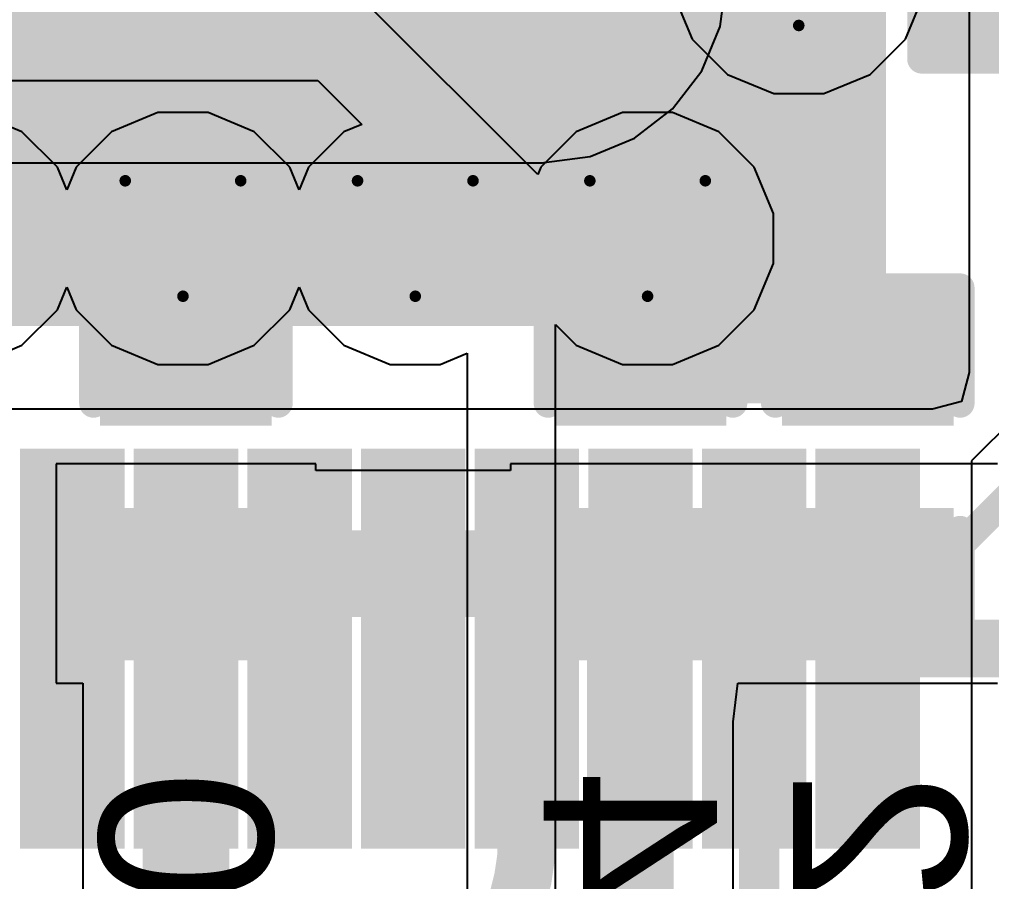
# Model space of a CAD drawing. Header units: inches. Extents: x 0 to 5359, y 0 to 5098.
# Drawn here: x 71.25 to 75.527, y 35.392 to 39.185 of the extents above; entities that cross this region are included whole.
import ezdxf

# ---------------------------------------------------------------- set-up
doc = ezdxf.new("R2010")
doc.units = ezdxf.units.IN
for name, color, linetype in [('Bottom Layer', 5, 'Continuous'), ('Bottom Overlay', 54, 'Continuous'), ('Bottom Paste', 16, 'Continuous'), ('Bottom Solder', 6, 'Continuous'), ('Drill Drawing', 1, 'Continuous'), ('Layer 1', 16, 'Continuous'), ('Layer 2', 76, 'Continuous'), ('Top Layer', 1, 'Continuous'), ('Top Overlay', 2, 'Continuous'), ('Top Paste', 8, 'Continuous'), ('Top Solder', 216, 'Continuous'), ('Via Holes', 16, 'Continuous')]:
    doc.layers.add(name, color=color, linetype=linetype)
doc.styles.add('Arial', font='', dxfattribs={"height": 0.2})
doc.styles.get('Arial').set_extended_font_data('Arial')

# ---------------------------------------------------------------- blocks, each defined once
blk = doc.blocks.new('48_HTQFP__7_7__55')
at = {"layer": 'Top Layer'}
for points in [[(3.449996909999999, 2.89999928), (5.04999625, 2.89999928), (5.04999625, 2.59999988), (3.449996909999999, 2.59999988)], [(-2.74999958, 2.75000466), (2.74999958, 2.75000466), (2.74999958, -2.7499945), (-2.74999958, -2.7499945)], [(3.44999945, 2.40000282), (5.049998789999999, 2.40000282), (5.049998789999999, 2.10000342), (3.44999945, 2.10000342)], [(3.45000707, 1.90000128), (5.05000641, 1.90000128), (5.05000641, 1.60000188), (3.45000707, 1.60000188)], [(3.45000707, 1.40000228), (5.05000641, 1.40000228), (5.05000641, 1.10000288), (3.45000707, 1.10000288)], [(3.45000707, 0.90000074), (5.05000641, 0.90000074), (5.05000641, 0.6000013399999999), (3.45000707, 0.6000013399999999)], [(3.45000707, 0.3999992), (5.05000641, 0.3999992), (5.05000641, 0.0999998), (3.45000707, 0.0999998)], [(3.45000707, -0.0999998), (5.05000641, -0.0999998), (5.05000641, -0.3999992), (3.45000707, -0.3999992)], [(3.44999945, -0.5999987999999999), (5.049998789999999, -0.5999987999999999), (5.049998789999999, -0.8999982), (3.44999945, -0.8999982)]]:
    blk.add_hatch(color=1, dxfattribs=at).paths.add_polyline_path(points)
at = {"layer": 'Top Paste'}
for points in [[(3.449996909999999, 2.89999928), (5.04999625, 2.89999928), (5.04999625, 2.59999988), (3.449996909999999, 2.59999988)], [(-2.74999958, 2.75000466), (2.74999958, 2.75000466), (2.74999958, -2.7499945), (-2.74999958, -2.7499945)], [(3.44999945, 2.40000282), (5.049998789999999, 2.40000282), (5.049998789999999, 2.10000342), (3.44999945, 2.10000342)], [(3.45000707, 1.90000128), (5.05000641, 1.90000128), (5.05000641, 1.60000188), (3.45000707, 1.60000188)], [(3.45000707, 1.40000228), (5.05000641, 1.40000228), (5.05000641, 1.10000288), (3.45000707, 1.10000288)], [(3.45000707, 0.90000074), (5.05000641, 0.90000074), (5.05000641, 0.6000013399999999), (3.45000707, 0.6000013399999999)], [(3.45000707, 0.3999992), (5.05000641, 0.3999992), (5.05000641, 0.0999998), (3.45000707, 0.0999998)], [(3.45000707, -0.0999998), (5.05000641, -0.0999998), (5.05000641, -0.3999992), (3.45000707, -0.3999992)], [(3.44999945, -0.5999987999999999), (5.049998789999999, -0.5999987999999999), (5.049998789999999, -0.8999982), (3.44999945, -0.8999982)]]:
    blk.add_hatch(color=8, dxfattribs=at).paths.add_polyline_path(points)
at = {"layer": 'Top Solder'}
for points in [[(3.36999707, 2.97999912), (5.12999609, 2.97999912), (5.12999609, 2.52000004), (3.36999707, 2.52000004)], [(-2.82999942, 2.8300045), (2.82999942, 2.8300045), (2.82999942, -2.82999434), (-2.82999942, -2.82999434)], [(3.36999961, 2.48000266), (5.129998629999999, 2.48000266), (5.129998629999999, 2.02000358), (3.36999961, 2.02000358)], [(3.37000723, 1.98000112), (5.13000625, 1.98000112), (5.13000625, 1.52000204), (3.37000723, 1.52000204)], [(3.37000723, 1.48000212), (5.13000625, 1.48000212), (5.13000625, 1.02000304), (3.37000723, 1.02000304)], [(3.37000723, 0.9800005799999999), (5.13000625, 0.9800005799999999), (5.13000625, 0.5200015), (3.37000723, 0.5200015)], [(3.37000723, 0.47999904), (5.13000625, 0.47999904), (5.13000625, 0.01999996), (3.37000723, 0.01999996)], [(3.37000723, -0.01999996), (5.13000625, -0.01999996), (5.13000625, -0.47999904), (3.37000723, -0.47999904)], [(3.36999961, -0.51999896), (5.129998629999999, -0.51999896), (5.129998629999999, -0.97999804), (3.36999961, -0.97999804)]]:
    blk.add_hatch(color=216, dxfattribs=at).paths.add_polyline_path(points)
at = {"layer": 'Top Overlay'}
blk.add_lwpolyline([(3.81821436, 3.13100212, 0.127, 0.127, 0), (3.208604199999999, 3.740614819999999, 0.127, 0.127, 0)], format="xyseb", dxfattribs=at)
blk.add_lwpolyline([(3.78646436, 3.13100212, 0.0635, 0.0635, 1), (3.84996436, 3.13100212, 0.0635, 0.0635, 1)], format="xyseb", close=True, dxfattribs=at)
blk = doc.blocks.new('C___0402_B_256')
at = {"layer": 'Bottom Layer'}
for points in [[(-0.24129746, 0.31750762), (-0.24129746, -0.31749238), (-0.69849746, -0.31749238), (-0.69849746, 0.31750762)], [(0.6984898399999999, 0.31750762), (0.6984898399999999, -0.31749238), (0.24128984, -0.31749238), (0.2412898399999999, 0.31750762)]]:
    blk.add_hatch(color=5, dxfattribs=at).paths.add_polyline_path(points)
at = {"layer": 'Bottom Paste'}
for points in [[(-0.24129746, 0.31750762), (-0.24129746, -0.31749238), (-0.69849746, -0.31749238), (-0.69849746, 0.31750762)], [(0.6984898399999999, 0.31750762), (0.6984898399999999, -0.31749238), (0.24128984, -0.31749238), (0.2412898399999999, 0.31750762)]]:
    blk.add_hatch(color=16, dxfattribs=at).paths.add_polyline_path(points)
at = {"layer": 'Bottom Solder'}
for points in [[(-0.18129758, 0.3775075), (-0.18129758, -0.37749226), (-0.7584973399999999, -0.37749226), (-0.7584973399999999, 0.3775075)], [(0.75848972, 0.3775075), (0.75848972, -0.37749226), (0.18128996, -0.37749226), (0.1812899599999999, 0.3775075)]]:
    blk.add_hatch(color=6, dxfattribs=at).paths.add_polyline_path(points)
at = {"layer": 'Bottom Overlay'}
for points in [[(-0.7874050799999999, -0.4063923799999999, 0.127, 0.127, 0), (-0.7874050799999999, 0.40640508, 0.127, 0.127, 0)], [(-0.27940254, 0.40640508, 0.127, 0.127, 0), (-0.7874050799999999, 0.40640508, 0.127, 0.127, 0)], [(0.78740254, 0.4064076199999999, 0.127, 0.127, 0), (0.2794, 0.4064076199999999, 0.127, 0.127, 0)], [(0.78739238, -0.4063898399999999, 0.127, 0.127, 0), (0.78740254, 0.4064076199999999, 0.127, 0.127, 0)], [(-0.27939746, -0.4063923799999999, 0.127, 0.127, 0), (-0.7874050799999999, -0.4063923799999999, 0.127, 0.127, 0)], [(0.27938984, -0.4063923799999999, 0.127, 0.127, 0), (0.78739238, -0.4063898399999999, 0.127, 0.127, 0)]]:
    blk.add_lwpolyline(points, format="xyseb", dxfattribs=at)
for points in [[(-0.8191550799999999, 0.40640508, 0.0635, 0.0635, 1), (-0.75565508, 0.40640508, 0.0635, 0.0635, 1)], [(-0.8191550799999999, 0.40640508, 0.0635, 0.0635, 1), (-0.75565508, 0.40640508, 0.0635, 0.0635, 1)], [(-0.31115254, 0.40640508, 0.0635, 0.0635, 1), (-0.24765254, 0.40640508, 0.0635, 0.0635, 1)], [(0.24765, 0.4064076199999999, 0.0635, 0.0635, 1), (0.31115, 0.4064076199999999, 0.0635, 0.0635, 1)], [(0.75565254, 0.4064076199999999, 0.0635, 0.0635, 1), (0.8191525399999998, 0.4064076199999999, 0.0635, 0.0635, 1)], [(0.75565254, 0.4064076199999999, 0.0635, 0.0635, 1), (0.8191525399999998, 0.4064076199999999, 0.0635, 0.0635, 1)], [(-0.8191550799999999, -0.4063923799999999, 0.0635, 0.0635, 1), (-0.75565508, -0.4063923799999999, 0.0635, 0.0635, 1)], [(-0.8191550799999999, -0.4063923799999999, 0.0635, 0.0635, 1), (-0.75565508, -0.4063923799999999, 0.0635, 0.0635, 1)], [(-0.31114746, -0.4063923799999999, 0.0635, 0.0635, 1), (-0.24764746, -0.4063923799999999, 0.0635, 0.0635, 1)], [(0.24763984, -0.4063923799999999, 0.0635, 0.0635, 1), (0.3111398399999999, -0.4063923799999999, 0.0635, 0.0635, 1)], [(0.75564238, -0.4063898399999999, 0.0635, 0.0635, 1), (0.81914238, -0.4063898399999999, 0.0635, 0.0635, 1)], [(0.75564238, -0.4063898399999999, 0.0635, 0.0635, 1), (0.81914238, -0.4063898399999999, 0.0635, 0.0635, 1)]]:
    blk.add_lwpolyline(points, format="xyseb", close=True, dxfattribs=at)
blk = doc.blocks.new('C___0402_B_258')
at = {"layer": 'Bottom Layer'}
for points in [[(-0.24130508, 0.31750254), (-0.2413050799999999, -0.31749746), (-0.6985050799999999, -0.31749746), (-0.6985050799999999, 0.31750254)], [(0.6985025399999999, 0.31750254), (0.6985025399999999, -0.31749746), (0.24130254, -0.31749746), (0.24130254, 0.31750254)]]:
    blk.add_hatch(color=5, dxfattribs=at).paths.add_polyline_path(points)
at = {"layer": 'Bottom Paste'}
for points in [[(-0.24130508, 0.31750254), (-0.2413050799999999, -0.31749746), (-0.6985050799999999, -0.31749746), (-0.6985050799999999, 0.31750254)], [(0.6985025399999999, 0.31750254), (0.6985025399999999, -0.31749746), (0.24130254, -0.31749746), (0.24130254, 0.31750254)]]:
    blk.add_hatch(color=16, dxfattribs=at).paths.add_polyline_path(points)
at = {"layer": 'Bottom Solder'}
for points in [[(-0.1813052, 0.37750242), (-0.1813051999999999, -0.37749734), (-0.75850496, -0.37749734), (-0.75850496, 0.37750242)], [(0.75850242, 0.37750242), (0.75850242, -0.37749734), (0.18130266, -0.37749734), (0.1813026599999999, 0.37750242)]]:
    blk.add_hatch(color=6, dxfattribs=at).paths.add_polyline_path(points)
at = {"layer": 'Bottom Overlay'}
for points in [[(-0.78739492, 0.4064, 0.127, 0.127, 0), (-0.27940254, 0.40640508, 0.127, 0.127, 0)], [(-0.78739492, -0.4064, 0.127, 0.127, 0), (-0.78739492, 0.4064, 0.127, 0.127, 0)], [(0.78740254, 0.40640508, 0.127, 0.127, 0), (0.27940762, 0.4064076199999999, 0.127, 0.127, 0)], [(0.78741016, -0.40640508, 0.127, 0.127, 0), (0.78740254, 0.40640508, 0.127, 0.127, 0)], [(-0.27939746, -0.40640508, 0.127, 0.127, 0), (-0.78739492, -0.4064, 0.127, 0.127, 0)], [(0.78741016, -0.40640508, 0.127, 0.127, 0), (0.27940254, -0.40639746, 0.127, 0.127, 0)]]:
    blk.add_lwpolyline(points, format="xyseb", dxfattribs=at)
for points in [[(-0.81914492, 0.4064, 0.0635, 0.0635, 1), (-0.7556449199999999, 0.4064, 0.0635, 0.0635, 1)], [(-0.81914492, 0.4064, 0.0635, 0.0635, 1), (-0.7556449199999999, 0.4064, 0.0635, 0.0635, 1)], [(-0.31115254, 0.40640508, 0.0635, 0.0635, 1), (-0.24765254, 0.40640508, 0.0635, 0.0635, 1)], [(0.24765762, 0.4064076199999999, 0.0635, 0.0635, 1), (0.31115762, 0.4064076199999999, 0.0635, 0.0635, 1)], [(0.75565254, 0.40640508, 0.0635, 0.0635, 1), (0.8191525399999998, 0.40640508, 0.0635, 0.0635, 1)], [(0.75565254, 0.40640508, 0.0635, 0.0635, 1), (0.8191525399999998, 0.40640508, 0.0635, 0.0635, 1)], [(-0.81914492, -0.4064, 0.0635, 0.0635, 1), (-0.7556449199999999, -0.4064, 0.0635, 0.0635, 1)], [(-0.81914492, -0.4064, 0.0635, 0.0635, 1), (-0.7556449199999999, -0.4064, 0.0635, 0.0635, 1)], [(-0.31114746, -0.40640508, 0.0635, 0.0635, 1), (-0.24764746, -0.40640508, 0.0635, 0.0635, 1)], [(0.24765254, -0.40639746, 0.0635, 0.0635, 1), (0.31115254, -0.40639746, 0.0635, 0.0635, 1)], [(0.7556601599999999, -0.40640508, 0.0635, 0.0635, 1), (0.8191601599999999, -0.40640508, 0.0635, 0.0635, 1)], [(0.7556601599999999, -0.40640508, 0.0635, 0.0635, 1), (0.8191601599999999, -0.40640508, 0.0635, 0.0635, 1)]]:
    blk.add_lwpolyline(points, format="xyseb", close=True, dxfattribs=at)
blk = doc.blocks.new('C___0402_B_260')
at = {"layer": 'Bottom Layer'}
for points in [[(-0.24129746, 0.31749746), (-0.24129746, -0.31750254), (-0.69849746, -0.31750254), (-0.69849746, 0.31749746)], [(0.6985025399999999, 0.31749746), (0.6985025399999999, -0.31750254), (0.24130254, -0.31750254), (0.24130254, 0.31749746)]]:
    blk.add_hatch(color=5, dxfattribs=at).paths.add_polyline_path(points)
at = {"layer": 'Bottom Paste'}
for points in [[(-0.24129746, 0.31749746), (-0.24129746, -0.31750254), (-0.69849746, -0.31750254), (-0.69849746, 0.31749746)], [(0.6985025399999999, 0.31749746), (0.6985025399999999, -0.31750254), (0.24130254, -0.31750254), (0.24130254, 0.31749746)]]:
    blk.add_hatch(color=16, dxfattribs=at).paths.add_polyline_path(points)
at = {"layer": 'Bottom Solder'}
for points in [[(-0.18129758, 0.37749734), (-0.18129758, -0.37750242), (-0.7584973399999999, -0.37750242), (-0.7584973399999999, 0.37749734)], [(0.75850242, 0.37749734), (0.75850242, -0.37750242), (0.18130266, -0.37750242), (0.1813026599999999, 0.37749734)]]:
    blk.add_hatch(color=6, dxfattribs=at).paths.add_polyline_path(points)
at = {"layer": 'Bottom Overlay'}
for points in [[(-0.78739492, -0.40640254, 0.127, 0.127, 0), (-0.7874050799999999, 0.40639746, 0.127, 0.127, 0)], [(-0.27940508, 0.40639746, 0.127, 0.127, 0), (-0.7874050799999999, 0.40639746, 0.127, 0.127, 0)], [(0.78740254, 0.40640508, 0.127, 0.127, 0), (0.27940254, 0.40640508, 0.127, 0.127, 0)], [(0.78740254, -0.4064076199999999, 0.127, 0.127, 0), (0.78740254, 0.40640508, 0.127, 0.127, 0)], [(-0.27940508, -0.40640508, 0.127, 0.127, 0), (-0.78739492, -0.40640254, 0.127, 0.127, 0)], [(0.78740254, -0.4064076199999999, 0.127, 0.127, 0), (0.27939492, -0.40639492, 0.127, 0.127, 0)]]:
    blk.add_lwpolyline(points, format="xyseb", dxfattribs=at)
for points in [[(-0.8191550799999999, 0.40639746, 0.0635, 0.0635, 1), (-0.75565508, 0.40639746, 0.0635, 0.0635, 1)], [(-0.8191550799999999, 0.40639746, 0.0635, 0.0635, 1), (-0.75565508, 0.40639746, 0.0635, 0.0635, 1)], [(-0.31115508, 0.40639746, 0.0635, 0.0635, 1), (-0.24765508, 0.40639746, 0.0635, 0.0635, 1)], [(0.24765254, 0.40640508, 0.0635, 0.0635, 1), (0.31115254, 0.40640508, 0.0635, 0.0635, 1)], [(0.75565254, 0.40640508, 0.0635, 0.0635, 1), (0.8191525399999998, 0.40640508, 0.0635, 0.0635, 1)], [(0.75565254, 0.40640508, 0.0635, 0.0635, 1), (0.8191525399999998, 0.40640508, 0.0635, 0.0635, 1)], [(-0.81914492, -0.40640254, 0.0635, 0.0635, 1), (-0.7556449199999999, -0.40640254, 0.0635, 0.0635, 1)], [(-0.81914492, -0.40640254, 0.0635, 0.0635, 1), (-0.7556449199999999, -0.40640254, 0.0635, 0.0635, 1)], [(-0.31115508, -0.40640508, 0.0635, 0.0635, 1), (-0.24765508, -0.40640508, 0.0635, 0.0635, 1)], [(0.24764492, -0.40639492, 0.0635, 0.0635, 1), (0.31114492, -0.40639492, 0.0635, 0.0635, 1)], [(0.75565254, -0.4064076199999999, 0.0635, 0.0635, 1), (0.8191525399999998, -0.4064076199999999, 0.0635, 0.0635, 1)], [(0.75565254, -0.4064076199999999, 0.0635, 0.0635, 1), (0.8191525399999998, -0.4064076199999999, 0.0635, 0.0635, 1)]]:
    blk.add_lwpolyline(points, format="xyseb", close=True, dxfattribs=at)
blk = doc.blocks.new('C___0402_B_274')
at = {"layer": 'Bottom Layer'}
for points in [[(-0.2412974599999999, 0.31749746), (-0.24129746, -0.3175025400000001), (-0.69849746, -0.3175025399999999), (-0.69849746, 0.31749746)], [(0.69849492, 0.3175025399999999), (0.69849492, -0.31749746), (0.2412949199999999, -0.31749746), (0.2412949200000001, 0.3175025400000001)]]:
    blk.add_hatch(color=5, dxfattribs=at).paths.add_polyline_path(points)
at = {"layer": 'Bottom Paste'}
for points in [[(-0.2412974599999999, 0.31749746), (-0.24129746, -0.3175025400000001), (-0.69849746, -0.3175025399999999), (-0.69849746, 0.31749746)], [(0.69849492, 0.3175025399999999), (0.69849492, -0.31749746), (0.2412949199999999, -0.31749746), (0.2412949200000001, 0.3175025400000001)]]:
    blk.add_hatch(color=16, dxfattribs=at).paths.add_polyline_path(points)
at = {"layer": 'Bottom Solder'}
for points in [[(-0.1812975799999999, 0.3774973399999999), (-0.1812975800000001, -0.3775024200000001), (-0.7584973399999999, -0.3775024199999999), (-0.7584973399999999, 0.3774973400000001)], [(0.7584947999999999, 0.3775024199999999), (0.7584947999999999, -0.3774973400000001), (0.1812950399999999, -0.3774973399999999), (0.18129504, 0.3775024200000001)]]:
    blk.add_hatch(color=6, dxfattribs=at).paths.add_polyline_path(points)
at = {"layer": 'Bottom Overlay'}
for points in [[(-0.7874050799999999, -0.40640508, 0.127, 0.127, 0), (-0.78740254, 0.40640254, 0.127, 0.127, 0)], [(-0.78740254, 0.40640254, 0.127, 0.127, 0), (-0.27940762, 0.40639492, 0.127, 0.127, 0)], [(0.27940254, 0.40639746, 0.127, 0.127, 0), (0.78739746, 0.40640254, 0.127, 0.127, 0)], [(0.78739492, -0.40639492, 0.127, 0.127, 0), (0.78739746, 0.40640254, 0.127, 0.127, 0)], [(-0.7874050799999999, -0.40640508, 0.127, 0.127, 0), (-0.27940508, -0.40640254, 0.127, 0.127, 0)], [(0.27939746, -0.40640254, 0.127, 0.127, 0), (0.78739492, -0.40639492, 0.127, 0.127, 0)]]:
    blk.add_lwpolyline(points, format="xyseb", dxfattribs=at)
for points in [[(-0.8191525399999998, 0.40640254, 0.0635, 0.0635, 1), (-0.75565254, 0.40640254, 0.0635, 0.0635, 1)], [(-0.8191525399999998, 0.40640254, 0.0635, 0.0635, 1), (-0.75565254, 0.40640254, 0.0635, 0.0635, 1)], [(-0.31115762, 0.40639492, 0.0635, 0.0635, 1), (-0.24765762, 0.40639492, 0.0635, 0.0635, 1)], [(0.24765254, 0.40639746, 0.0635, 0.0635, 1), (0.31115254, 0.40639746, 0.0635, 0.0635, 1)], [(0.7556474599999999, 0.40640254, 0.0635, 0.0635, 1), (0.8191474599999999, 0.40640254, 0.0635, 0.0635, 1)], [(0.7556474599999999, 0.40640254, 0.0635, 0.0635, 1), (0.8191474599999999, 0.40640254, 0.0635, 0.0635, 1)], [(-0.8191550799999999, -0.40640508, 0.0635, 0.0635, 1), (-0.75565508, -0.40640508, 0.0635, 0.0635, 1)], [(-0.8191550799999999, -0.40640508, 0.0635, 0.0635, 1), (-0.75565508, -0.40640508, 0.0635, 0.0635, 1)], [(-0.31115508, -0.40640254, 0.0635, 0.0635, 1), (-0.24765508, -0.40640254, 0.0635, 0.0635, 1)], [(0.24764746, -0.40640254, 0.0635, 0.0635, 1), (0.31114746, -0.40640254, 0.0635, 0.0635, 1)], [(0.7556449199999999, -0.40639492, 0.0635, 0.0635, 1), (0.81914492, -0.40639492, 0.0635, 0.0635, 1)], [(0.7556449199999999, -0.40639492, 0.0635, 0.0635, 1), (0.81914492, -0.40639492, 0.0635, 0.0635, 1)]]:
    blk.add_lwpolyline(points, format="xyseb", close=True, dxfattribs=at)

msp = doc.modelspace()

# ---------------------------------------------------------------- hatches: boundary and pattern name
at = {"layer": 'Bottom Layer'}
h = msp.add_hatch(color=5, dxfattribs=at)
edge = h.paths.add_edge_path()
edge.add_arc((74.67853238000001, 39.41242054), 0.2999994, 0, 360)
h = msp.add_hatch(color=5, dxfattribs=at)
edge = h.paths.add_edge_path()
edge.add_arc((71.96900262, 38.22103608), 0.2999994, 0, 360)
h = msp.add_hatch(color=5, dxfattribs=at)
edge = h.paths.add_edge_path()
edge.add_arc((72.99120276, 38.22103608), 0.2999994, 0, 360)
h = msp.add_hatch(color=5, dxfattribs=at)
edge = h.paths.add_edge_path()
edge.add_arc((74.0134029, 38.22103608), 0.2999994, 0, 360)
at = {"layer": 'Layer 1'}
h = msp.add_hatch(color=16, dxfattribs=at)
edge = h.paths.add_edge_path()
edge.add_arc((74.67853238000001, 39.41242054), 0.2999994, 0, 360)
h = msp.add_hatch(color=16, dxfattribs=at)
edge = h.paths.add_edge_path()
edge.add_arc((71.96900262, 38.22103608), 0.2999994, 0, 360)
h = msp.add_hatch(color=16, dxfattribs=at)
edge = h.paths.add_edge_path()
edge.add_arc((72.99120276, 38.22103608), 0.2999994, 0, 360)
h = msp.add_hatch(color=16, dxfattribs=at)
edge = h.paths.add_edge_path()
edge.add_arc((74.0134029, 38.22103608), 0.2999994, 0, 360)
at = {"layer": 'Layer 2'}
h = msp.add_hatch(color=76, dxfattribs=at)
edge = h.paths.add_edge_path()
edge.add_arc((74.67853238000001, 39.41242054), 0.2999994, 0, 360)
h = msp.add_hatch(color=76, dxfattribs=at)
edge = h.paths.add_edge_path()
edge.add_arc((71.96900262, 38.22103608), 0.2999994, 0, 360)
h = msp.add_hatch(color=76, dxfattribs=at)
edge = h.paths.add_edge_path()
edge.add_arc((72.99120276, 38.22103608), 0.2999994, 0, 360)
h = msp.add_hatch(color=76, dxfattribs=at)
edge = h.paths.add_edge_path()
edge.add_arc((74.0134029, 38.22103608), 0.2999994, 0, 360)
at = {"layer": 'Top Layer'}
h = msp.add_hatch(color=1, dxfattribs=at)
edge = h.paths.add_edge_path()
edge.add_arc((74.67853238000001, 39.41242054), 0.2999994, 0, 360)
h = msp.add_hatch(color=1, dxfattribs=at)
edge = h.paths.add_edge_path()
edge.add_arc((71.96900262, 38.22103608), 0.2999994, 0, 360)
h = msp.add_hatch(color=1, dxfattribs=at)
edge = h.paths.add_edge_path()
edge.add_arc((72.99120276, 38.22103608), 0.2999994, 0, 360)
h = msp.add_hatch(color=1, dxfattribs=at)
edge = h.paths.add_edge_path()
edge.add_arc((74.0134029, 38.22103608), 0.2999994, 0, 360)
at = {"layer": 'Via Holes'}
h = msp.add_hatch(color=7, dxfattribs=at)
edge = h.paths.add_edge_path()
edge.add_arc((71.96900262, 38.22103608), 0.1499997, 0, 360)
h = msp.add_hatch(color=7, dxfattribs=at)
edge = h.paths.add_edge_path()
edge.add_arc((72.99120276, 38.22103608), 0.1499997, 0, 360)
h = msp.add_hatch(color=7, dxfattribs=at)
edge = h.paths.add_edge_path()
edge.add_arc((74.0134029, 38.22103608), 0.1499997, 0, 360)

# ---------------------------------------------------------------- linework, layer by layer
at = {"layer": 'Bottom Layer'}
for p, q in [((74.3324777, 39.15420414), (74.35899784, 39.35564899999999)), ((74.2516168, 38.9589899), (74.3324777, 39.15420414)), ((74.12298612, 38.79135752), (74.2516168, 38.9589899)), ((73.95535374, 38.66272684), (74.12298612, 38.79135752)), ((73.7601395, 38.58186593999999), (73.95535374, 38.66272684)), ((73.55869464, 38.5553458), (73.7601395, 38.58186593999999)), ((65.94313456, 38.5537456), (73.55065046, 38.5537456)), ((73.55065046, 38.5537456), (73.55869464, 38.5553458)), ((72.55363188, 37.22939468), (71.41063188, 37.22939468)), ((71.41063188, 37.22939468), (71.41063188, 36.26419468)), ((72.55363188, 37.2000018), (72.55363188, 37.22939468)), ((74.55363042, 37.2294023), (73.41063042, 37.2294023)), ((73.41063042, 37.2294023), (73.41063042, 37.2000018)), ((74.55363042, 37.22939468), (74.55363042, 37.2294023)), ((75.55363095999999, 37.22939468), (74.55363042, 37.22939468)), ((73.41063042, 37.2000018), (72.55363188, 37.2000018)), ((71.41063188, 36.26419468), (71.52891968, 36.26419468)), ((71.52891968, 36.26419468), (71.52891968, 35.00126604)), ((74.39043795999999, 36.09475636), (74.41063349999999, 36.26419468)), ((74.41063349999999, 36.26419468), (75.55363095999999, 36.26419468)), ((74.39043795999999, 35.00126604), (74.39043795999999, 36.09475636))]:
    msp.add_line(p, q, dxfattribs=at)
for points in [[(73.97213298, 39.36369318, 0.254, 0.254, -0.4142135623730951), (73.55065046, 38.94221065999999, 0.254, 0.254, 0)], [(65.94313456, 38.94221065999999, 0.254, 0.254, 0), (73.55065046, 38.94221065999999, 0.254, 0.254, 0)], [(71.96900262, 38.37343608, 0.3809999999999999, 0.3809999999999999, 0), (71.97556598, 38.36687272, 0.3809999999999999, 0.3809999999999999, 0)], [(71.97556598, 37.69316058, 0.3809999999999999, 0.3809999999999999, 0), (71.97556598, 38.36687272, 0.3809999999999999, 0.3809999999999999, 0)], [(73.99776666, 38.35779984, 0.3809999999999999, 0.3809999999999999, 0), (74.0134029, 38.37343608, 0.3809999999999999, 0.3809999999999999, 0)], [(73.99776666, 37.70222584, 0.3809999999999999, 0.3809999999999999, 0), (73.99776666, 38.35779984, 0.3809999999999999, 0.3809999999999999, 0)], [(71.97556598, 37.69316058, 0.3809999999999999, 0.3809999999999999, 0), (71.98213188, 37.68659468, 0.3809999999999999, 0.3809999999999999, 0)], [(73.98213042, 37.6865896, 0.3809999999999999, 0.3809999999999999, 0), (73.98213804, 37.68659722, 0.3809999999999999, 0.3809999999999999, 0)], [(73.98213804, 37.68659722, 0.3809999999999999, 0.3809999999999999, 0), (73.99776666, 37.70222584, 0.3809999999999999, 0.3809999999999999, 0)], [(73.98213804, 37.68659722, 0.3809999999999999, 0.3809999999999999, 0), (74.98212587999998, 37.68659722, 0.3809999999999999, 0.3809999999999999, 0)], [(74.98212587999998, 37.68659722, 0.3809999999999999, 0.3809999999999999, 0), (74.98213095999999, 37.6866023, 0.3809999999999999, 0.3809999999999999, 0)], [(71.98212679999999, 34.671, 0.3809999999999999, 0.3809999999999999, 0), (71.98212679999999, 36.74679468, 0.3809999999999999, 0.3809999999999999, 0)], [(71.98213188, 36.74679468, 0.3809999999999999, 0.3809999999999999, 0), (73.98130237999999, 36.74679468, 0.3809999999999999, 0.3809999999999999, 0)], [(73.98130237999999, 36.74679468, 0.3809999999999999, 0.3809999999999999, 0), (74.98213095999999, 36.74679468, 0.3809999999999999, 0.3809999999999999, 0)], [(73.93723084, 34.671, 0.3809999999999999, 0.3809999999999999, 0), (73.93723084, 36.70190272, 0.3809999999999999, 0.3809999999999999, 0)], [(71.98212679999999, 36.74679468, 0.1778, 0.1778, 0), (71.98213188, 36.74679468, 0.1778, 0.1778, 0)], [(73.93723084, 36.70190272, 0.1778, 0.1778, -0.4088276151443936), (73.98130237999999, 36.74679468, 0.1778, 0.1778, 0)]]:
    msp.add_lwpolyline(points, format="xyseb", dxfattribs=at)
for points in [[(73.48715046, 38.94221065999999, 0.127, 0.127, 1), (73.61415045999999, 38.94221065999999, 0.127, 0.127, 1)], [(73.48715046, 38.94221065999999, 0.127, 0.127, 1), (73.61415045999999, 38.94221065999999, 0.127, 0.127, 1)], [(71.87375261999999, 38.37343608, 0.1905, 0.1905, 1), (72.06425262, 38.37343608, 0.1905, 0.1905, 1)], [(71.88031598, 38.36687272, 0.1905, 0.1905, 1), (72.07081597999999, 38.36687272, 0.1905, 0.1905, 1)], [(71.88031598, 38.36687272, 0.1905, 0.1905, 1), (72.07081597999999, 38.36687272, 0.1905, 0.1905, 1)], [(73.90251666, 38.35779984, 0.1905, 0.1905, 1), (74.09301666, 38.35779984, 0.1905, 0.1905, 1)], [(73.90251666, 38.35779984, 0.1905, 0.1905, 1), (74.09301666, 38.35779984, 0.1905, 0.1905, 1)], [(73.9181529, 38.37343608, 0.1905, 0.1905, 1), (74.1086529, 38.37343608, 0.1905, 0.1905, 1)], [(71.88031598, 37.69316058, 0.1905, 0.1905, 1), (72.07081597999999, 37.69316058, 0.1905, 0.1905, 1)], [(71.88031598, 37.69316058, 0.1905, 0.1905, 1), (72.07081597999999, 37.69316058, 0.1905, 0.1905, 1)], [(71.88688187999999, 37.68659468, 0.1905, 0.1905, 1), (72.07738188, 37.68659468, 0.1905, 0.1905, 1)], [(73.88688042, 37.6865896, 0.1905, 0.1905, 1), (74.07738042, 37.6865896, 0.1905, 0.1905, 1)], [(73.88688804, 37.68659722, 0.1905, 0.1905, 1), (74.07738803999999, 37.68659722, 0.1905, 0.1905, 1)], [(73.88688804, 37.68659722, 0.1905, 0.1905, 1), (74.07738803999999, 37.68659722, 0.1905, 0.1905, 1)], [(73.88688804, 37.68659722, 0.1905, 0.1905, 1), (74.07738803999999, 37.68659722, 0.1905, 0.1905, 1)], [(73.90251666, 37.70222584, 0.1905, 0.1905, 1), (74.09301666, 37.70222584, 0.1905, 0.1905, 1)], [(73.90251666, 37.70222584, 0.1905, 0.1905, 1), (74.09301666, 37.70222584, 0.1905, 0.1905, 1)], [(74.88687588, 37.68659722, 0.1905, 0.1905, 1), (75.07737587999999, 37.68659722, 0.1905, 0.1905, 1)], [(74.88687588, 37.68659722, 0.1905, 0.1905, 1), (75.07737587999999, 37.68659722, 0.1905, 0.1905, 1)], [(74.88688096, 37.6866023, 0.1905, 0.1905, 1), (75.07738096, 37.6866023, 0.1905, 0.1905, 1)], [(71.8868768, 36.74679468, 0.1905, 0.1905, 1), (72.0773768, 36.74679468, 0.1905, 0.1905, 1)], [(71.88688187999999, 36.74679468, 0.1905, 0.1905, 1), (72.07738188, 36.74679468, 0.1905, 0.1905, 1)], [(73.88605238, 36.74679468, 0.1905, 0.1905, 1), (74.07655238, 36.74679468, 0.1905, 0.1905, 1)], [(73.88605238, 36.74679468, 0.1905, 0.1905, 1), (74.07655238, 36.74679468, 0.1905, 0.1905, 1)], [(74.88688096, 36.74679468, 0.1905, 0.1905, 1), (75.07738096, 36.74679468, 0.1905, 0.1905, 1)], [(73.84198084, 36.70190272, 0.1905, 0.1905, 1), (74.03248083999999, 36.70190272, 0.1905, 0.1905, 1)], [(71.93767679999999, 36.74679468, 0.08889999999999999, 0.08889999999999999, 1), (72.02657679999999, 36.74679468, 0.08889999999999999, 0.08889999999999999, 1)], [(71.93768188, 36.74679468, 0.08889999999999999, 0.08889999999999999, 1), (72.02658188, 36.74679468, 0.08889999999999999, 0.08889999999999999, 1)], [(73.93685237999999, 36.74679468, 0.08889999999999999, 0.08889999999999999, 1), (74.02575238, 36.74679468, 0.08889999999999999, 0.08889999999999999, 1)], [(73.89278084, 36.70190272, 0.08889999999999999, 0.08889999999999999, 1), (73.98168084, 36.70190272, 0.08889999999999999, 0.08889999999999999, 1)]]:
    msp.add_lwpolyline(points, format="xyseb", close=True, dxfattribs=at)
at = {"layer": 'Drill Drawing'}
for points in [[(74.42453238, 39.66642054, 0.0508, 0.0508, 0), (74.67853238000001, 39.15842053999999, 0.0508, 0.0508, 0)], [(74.67853238000001, 39.15842053999999, 0.0508, 0.0508, 0), (74.93253238, 39.66642054, 0.0508, 0.0508, 0)], [(71.71500261999999, 38.47503608, 0.0508, 0.0508, 0), (72.22300261999999, 38.47503608, 0.0508, 0.0508, 0)], [(71.71500261999999, 38.47503608, 0.0508, 0.0508, 0), (71.96900262, 37.96703608, 0.0508, 0.0508, 0)], [(71.96900262, 37.96703608, 0.0508, 0.0508, 0), (72.22300261999999, 38.47503608, 0.0508, 0.0508, 0)], [(72.73720276, 38.47503608, 0.0508, 0.0508, 0), (73.24520276, 38.47503608, 0.0508, 0.0508, 0)], [(72.73720276, 38.47503608, 0.0508, 0.0508, 0), (72.99120276, 37.96703608, 0.0508, 0.0508, 0)], [(72.99120276, 37.96703608, 0.0508, 0.0508, 0), (73.24520276, 38.47503608, 0.0508, 0.0508, 0)], [(73.7594029, 38.47503608, 0.0508, 0.0508, 0), (74.2674029, 38.47503608, 0.0508, 0.0508, 0)], [(73.7594029, 38.47503608, 0.0508, 0.0508, 0), (74.0134029, 37.96703608, 0.0508, 0.0508, 0)], [(74.0134029, 37.96703608, 0.0508, 0.0508, 0), (74.2674029, 38.47503608, 0.0508, 0.0508, 0)]]:
    msp.add_lwpolyline(points, format="xyseb", dxfattribs=at)
for points in [[(74.66583238, 39.15842053999999, 0.0254, 0.0254, 1), (74.69123237999999, 39.15842053999999, 0.0254, 0.0254, 1)], [(74.66583238, 39.15842053999999, 0.0254, 0.0254, 1), (74.69123237999999, 39.15842053999999, 0.0254, 0.0254, 1)], [(71.70230262, 38.47503608, 0.0254, 0.0254, 1), (71.72770262, 38.47503608, 0.0254, 0.0254, 1)], [(71.70230262, 38.47503608, 0.0254, 0.0254, 1), (71.72770262, 38.47503608, 0.0254, 0.0254, 1)], [(72.21030262, 38.47503608, 0.0254, 0.0254, 1), (72.23570262, 38.47503608, 0.0254, 0.0254, 1)], [(72.21030262, 38.47503608, 0.0254, 0.0254, 1), (72.23570262, 38.47503608, 0.0254, 0.0254, 1)], [(72.72450276, 38.47503608, 0.0254, 0.0254, 1), (72.74990276, 38.47503608, 0.0254, 0.0254, 1)], [(72.72450276, 38.47503608, 0.0254, 0.0254, 1), (72.74990276, 38.47503608, 0.0254, 0.0254, 1)], [(73.23250275999999, 38.47503608, 0.0254, 0.0254, 1), (73.25790276000001, 38.47503608, 0.0254, 0.0254, 1)], [(73.23250275999999, 38.47503608, 0.0254, 0.0254, 1), (73.25790276000001, 38.47503608, 0.0254, 0.0254, 1)], [(73.7467029, 38.47503608, 0.0254, 0.0254, 1), (73.7721029, 38.47503608, 0.0254, 0.0254, 1)], [(73.7467029, 38.47503608, 0.0254, 0.0254, 1), (73.7721029, 38.47503608, 0.0254, 0.0254, 1)], [(74.2547029, 38.47503608, 0.0254, 0.0254, 1), (74.2801029, 38.47503608, 0.0254, 0.0254, 1)], [(74.2547029, 38.47503608, 0.0254, 0.0254, 1), (74.2801029, 38.47503608, 0.0254, 0.0254, 1)], [(71.95630261999999, 37.96703608, 0.0254, 0.0254, 1), (71.98170262000001, 37.96703608, 0.0254, 0.0254, 1)], [(71.95630261999999, 37.96703608, 0.0254, 0.0254, 1), (71.98170262000001, 37.96703608, 0.0254, 0.0254, 1)], [(72.97850276, 37.96703608, 0.0254, 0.0254, 1), (73.00390276, 37.96703608, 0.0254, 0.0254, 1)], [(72.97850276, 37.96703608, 0.0254, 0.0254, 1), (73.00390276, 37.96703608, 0.0254, 0.0254, 1)], [(74.0007029, 37.96703608, 0.0254, 0.0254, 1), (74.0261029, 37.96703608, 0.0254, 0.0254, 1)], [(74.0007029, 37.96703608, 0.0254, 0.0254, 1), (74.0261029, 37.96703608, 0.0254, 0.0254, 1)]]:
    msp.add_lwpolyline(points, format="xyseb", close=True, dxfattribs=at)
at = {"layer": 'Layer 2'}
for p, q in [((73.53037872, 38.50258492), (72.62054563999999, 39.41242054)), ((74.12453298, 39.30222264), (74.20887368, 39.09860608)), ((75.14819108, 39.09860608), (75.23253177999999, 39.30222264)), ((74.20887368, 39.09860608), (74.36471792, 38.94276184)), ((74.99234684, 38.94276184), (75.14819108, 39.09860608)), ((74.36471792, 38.94276184), (74.56833447999999, 38.85842114)), ((74.78873028, 38.85842114), (74.99234684, 38.94276184)), ((64.80533902, 38.91681066), (72.56229328, 38.91681066)), ((72.56229328, 38.91681066), (72.75589208, 38.72321186)), ((74.56833447999999, 38.85842114), (74.78873028, 38.85842114)), ((71.26061693999999, 38.69069477999999), (71.05700037999999, 38.77503548)), ((71.85880472, 38.77503548), (71.65518816, 38.69069477999999)), ((72.07920051999999, 38.77503548), (71.85880472, 38.77503548)), ((72.28281708, 38.69069477999999), (72.07920051999999, 38.77503548)), ((73.90320499999999, 38.77503548), (73.69958844, 38.69069477999999)), ((74.12360079999999, 38.77503548), (73.90320499999999, 38.77503548)), ((74.32721735999999, 38.69069477999999), (74.12360079999999, 38.77503548)), ((72.75589208, 38.72321186), (72.6773883, 38.69069477999999)), ((71.41646118, 38.53485054), (71.26061693999999, 38.69069477999999)), ((71.65518816, 38.69069477999999), (71.49934392, 38.53485054)), ((72.43866132, 38.53485054), (72.28281708, 38.69069477999999)), ((72.6773883, 38.69069477999999), (72.52154406, 38.53485054)), ((73.69958844, 38.69069477999999), (73.54374419999999, 38.53485054)), ((74.4830616, 38.53485054), (74.32721735999999, 38.69069477999999)), ((71.45790128, 38.43480247999999), (71.41646118, 38.53485054)), ((71.49934392, 38.53485054), (71.45790128, 38.43480247999999)), ((72.48010396, 38.43480247999999), (72.43866132, 38.53485054)), ((72.52154406, 38.53485054), (72.48010396, 38.43480247999999)), ((73.54374419999999, 38.53485054), (73.53037872, 38.50258492)), ((74.5674023, 38.33123398), (74.4830616, 38.53485054)), ((74.5674023, 38.11083817999999), (74.5674023, 38.33123398)), ((74.4830616, 37.90722161999999), (74.5674023, 38.11083817999999)), ((71.41646118, 37.90722161999999), (71.45790128, 38.00726968)), ((71.45790128, 38.00726968), (71.49934392, 37.90722161999999)), ((72.43866132, 37.90722161999999), (72.48010396, 38.00726968)), ((72.48010396, 38.00726968), (72.52154406, 37.90722161999999)), ((71.26061693999999, 37.75137738), (71.41646118, 37.90722161999999)), ((71.49934392, 37.90722161999999), (71.65518816, 37.75137738)), ((72.28281708, 37.75137738), (72.43866132, 37.90722161999999)), ((72.52154406, 37.90722161999999), (72.6773883, 37.75137738)), ((74.32721735999999, 37.75137738), (74.4830616, 37.90722161999999)), ((73.60873264, 33.68086228), (73.60872755999999, 37.84223825999999)), ((73.60872755999999, 37.84223825999999), (73.69958844, 37.75137738)), ((76.04462312, 37.84867716), (75.43888392, 37.24293796)), ((71.05700037999999, 37.66703668), (71.26061693999999, 37.75137738)), ((71.65518816, 37.75137738), (71.85880472, 37.66703668)), ((72.07920051999999, 37.66703668), (72.28281708, 37.75137738)), ((72.6773883, 37.75137738), (72.88100485999999, 37.66703668)), ((73.69958844, 37.75137738), (73.90320499999999, 37.66703668)), ((74.12360079999999, 37.66703668), (74.32721735999999, 37.75137738)), ((73.10140066, 37.66703668), (73.22015582, 37.71622632)), ((73.22015582, 37.71622632), (73.22015582, 33.48951392)), ((71.85880472, 37.66703668), (72.07920051999999, 37.66703668)), ((72.88100485999999, 37.66703668), (73.10140066, 37.66703668)), ((73.90320499999999, 37.66703668), (74.12360079999999, 37.66703668)), ((75.43888392, 37.24293796), (75.43888392, 33.693989))]:
    msp.add_line(p, q, dxfattribs=at)
at = {"layer": 'Top Layer'}
for p, q in [((75.4281321, 39.32069352), (75.4281321, 38.82069452)), ((75.4281321, 38.82069452), (75.42812955999999, 38.82069452)), ((75.42812955999999, 38.82069452), (75.42812955999999, 38.01269512)), ((75.42812955999999, 38.01269512), (75.42813464, 38.01269512)), ((75.42813464, 38.01269512), (75.42813464, 37.63110076)), ((75.42813464, 37.63110076), (75.39484032, 37.50398138)), ((71.8861275, 37.47069722), (69.19654182, 37.47069722)), ((71.8861275, 37.4706896), (71.8861275, 37.47069722)), ((74.07812971999999, 37.4706896), (71.8861275, 37.4706896)), ((74.57812618, 37.47069722), (74.07812971999999, 37.47069722)), ((74.07812971999999, 37.47069722), (74.07812971999999, 37.4706896)), ((75.26772856, 37.47069976), (74.57812618, 37.47069976)), ((74.57812618, 37.47069976), (74.57812618, 37.47069722)), ((75.39484032, 37.50398138), (75.26772856, 37.47069976))]:
    msp.add_line(p, q, dxfattribs=at)
for points in [[(71.98212679999999, 34.671, 0.254, 0.254, 0), (71.98212679999999, 36.4166912, 0.254, 0.254, 0)], [(73.48212887999999, 35.58249932, 0.254, 0.254, 0), (73.48212887999999, 36.4166912, 0.254, 0.254, 0)], [(73.9821228, 34.671, 0.254, 0.254, 0), (73.98212788, 36.4166912, 0.254, 0.254, 0)], [(74.98212587999998, 36.41670136, 0.254, 0.254, 0), (75.65438259999999, 36.41670136, 0.254, 0.254, 0)], [(74.48212941999999, 36.41669882, 0.1778, 0.1778, 0), (74.50393024, 36.394898, 0.1778, 0.1778, 0)], [(74.50393024, 33.744154, 0.1778, 0.1778, 0), (74.50393024, 36.394898, 0.1778, 0.1778, 0)], [(73.48212887999999, 35.58249932, 0.254, 0.254, -0.198912367379658), (73.2151571, 34.93797178, 0.254, 0.254, 0)]]:
    msp.add_lwpolyline(points, format="xyseb", dxfattribs=at)
for points in [[(71.9186268, 36.4166912, 0.127, 0.127, 1), (72.0456268, 36.4166912, 0.127, 0.127, 1)], [(73.41862888, 36.4166912, 0.127, 0.127, 1), (73.54562888, 36.4166912, 0.127, 0.127, 1)], [(73.91862787999999, 36.4166912, 0.127, 0.127, 1), (74.04562788, 36.4166912, 0.127, 0.127, 1)], [(74.91862588, 36.41670136, 0.127, 0.127, 1), (75.04562588, 36.41670136, 0.127, 0.127, 1)], [(74.43767942, 36.41669882, 0.08889999999999999, 0.08889999999999999, 1), (74.52657941999999, 36.41669882, 0.08889999999999999, 0.08889999999999999, 1)], [(74.45948024, 36.394898, 0.08889999999999999, 0.08889999999999999, 1), (74.54838024, 36.394898, 0.08889999999999999, 0.08889999999999999, 1)], [(74.45948024, 36.394898, 0.08889999999999999, 0.08889999999999999, 1), (74.54838024, 36.394898, 0.08889999999999999, 0.08889999999999999, 1)], [(73.41862888, 35.58249932, 0.127, 0.127, 1), (73.54562888, 35.58249932, 0.127, 0.127, 1)], [(73.41862888, 35.58249932, 0.127, 0.127, 1), (73.54562888, 35.58249932, 0.127, 0.127, 1)]]:
    msp.add_lwpolyline(points, format="xyseb", close=True, dxfattribs=at)

# ---------------------------------------------------------------- block references
at = {"rotation": 270}
for name, p in [('48_HTQFP__7_7__55', (72.23212629999999, 40.66669794)), ('C___0402_B_260', (71.98213442, 37.21669722)), ('C___0402_B_256', (73.9821228, 37.21669214)), ('C___0402_B_258', (74.98212842, 37.21669722))]:
    msp.add_blockref(name, p, dxfattribs=at)
msp.add_blockref('C___0402_B_274', (76.00674918, 39.4166979))

# ---------------------------------------------------------------- texts
at = {"layer": 'Bottom Overlay', "style": 'Arial', "text_generation_flag": 2}
for s, p in [('C134', (73.55635276, 33.33792926)), ('C130', (71.60125126, 33.3379318)), ('C132', (74.65364038, 33.3379318))]:
    msp.add_text(s, height=0.7619999999999999, rotation=270, dxfattribs=at).set_placement(p)

doc.saveas('drawing.dxf')
